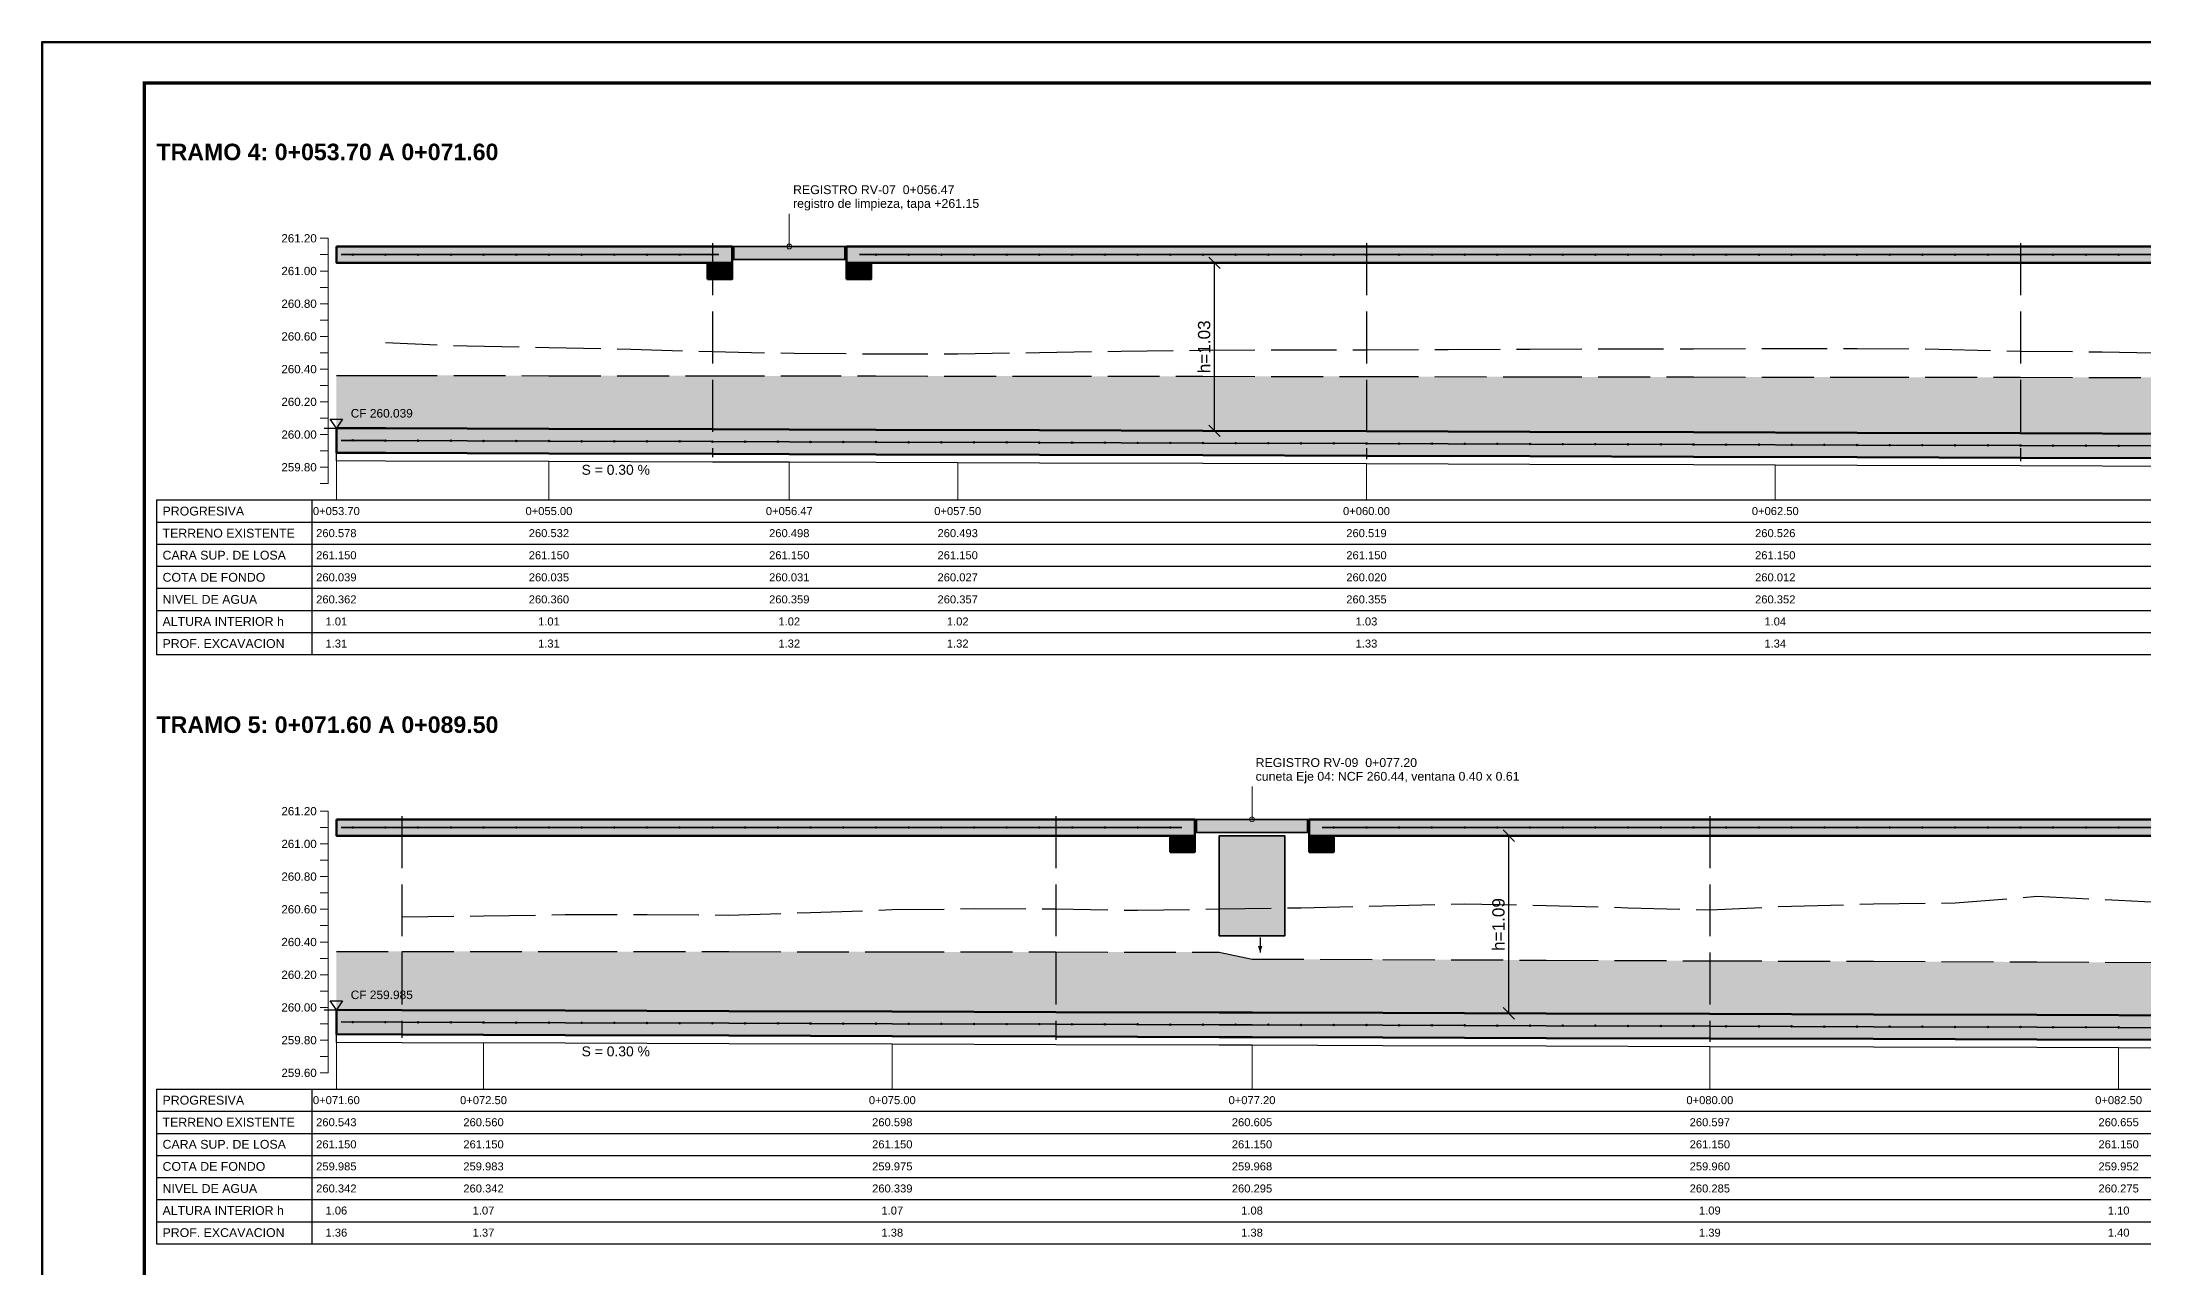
# Model space of a CAD drawing. Header units: metres. Extents: x 349122 to 349453, y 9281252 to 9281971.
# Drawn here: x 349432 to 349444.85, y 9281859.14 to 9281866.64 of the extents above; entities that cross this region are included whole.
import ezdxf
from ezdxf.enums import TextEntityAlignment as Align

# ---------------------------------------------------------------- set-up
doc = ezdxf.new("R2010")
doc.units = ezdxf.units.M
doc.header["$LTSCALE"] = 0.25
doc.linetypes.add('DASHED', pattern=[1.524, 1.27, -0.254])
for name, color, linetype, lineweight in [('ACERO-LONG', 5, 'CONTINUOUS', 35), ('AGUA', 150, 'DASHED', 25), ('CONCRETO', 250, 'CONTINUOUS', 50), ('COTAS', 94, 'CONTINUOUS', 18), ('CUNETA', 3, 'CONTINUOUS', 35), ('GRILLA', 9, 'CONTINUOUS', 13), ('LLAMADAS', 30, 'CONTINUOUS', 18), ('MARCO', 7, 'CONTINUOUS', 50), ('MARCO-METALICO', 32, 'CONTINUOUS', 40), ('REGISTRO', 32, 'CONTINUOUS', 35), ('TERRENO', 7, 'CONTINUOUS', 30), ('TITULOS', 160, 'CONTINUOUS', 35)]:
    doc.layers.add(name, color=color, linetype=linetype, lineweight=lineweight)
for name, color, linetype in [('ACERO-PUNTOS', 5, 'CONTINUOUS'), ('FLUJO', 150, 'CONTINUOUS'), ('GUITARRA', 8, 'CONTINUOUS'), ('JUNTAS', 8, 'DASHED'), ('NIVELES', 7, 'CONTINUOUS'), ('SOLADO', 8, 'CONTINUOUS'), ('TERRENO-EXISTENTE', 8, 'DASHED'), ('TEXTOS', 7, 'CONTINUOUS')]:
    doc.layers.add(name, color=color, linetype=linetype)
for name, color, linetype, true_color in [('AGUA-RELLENO', 150, 'CONTINUOUS', 0xcde4f6), ('CONCRETO-ACHURADO', 8, 'CONTINUOUS', 0xe2e2e2), ('ISO-CUNETA', 94, 'CONTINUOUS', 0xa8d6a8), ('ISO-TAPA', 255, 'CONTINUOUS', 0xf8f4e6)]:
    doc.layers.add(name, color=color, linetype=linetype, true_color=true_color)
doc.styles.get("Standard").update_dxf_attribs({"font": 'arial.ttf'})
doc.styles.add('TITULOS', font='arialbd.ttf')
doc.dimstyles.new('COT-25', dxfattribs={"dimscale": 0.025, "dimtxt": 3, "dimasz": 2.2, "dimexe": 1.6, "dimexo": 1.2, "dimgap": 1, "dimtad": 1, "dimzin": 0, "dimdsep": 46, "dimtxsty": 'Standard', "dimtsz": 1.4, "dimcen": 2.5, "dimclrd": 256, "dimclre": 256, "dimclrt": 7, "dimazin": 3, "dimtfac": 1, "dimtmove": 0, "dimatfit": 3})

# ---------------------------------------------------------------- blocks, each defined once
blk = doc.blocks.new('ACERO-38')
at = {"layer": 'ACERO-PUNTOS'}
h = blk.add_hatch(color=5, dxfattribs=at)
h.dxf.hatch_style = 1
h.paths.add_polyline_path([(-0.00475, 0, 1), (0.00475, 0, 1)])
at = {"layer": 'ACERO-PUNTOS', "color": 5}
blk.add_circle((0, 0), 0.00475, dxfattribs=at)
blk = doc.blocks.new('SIMB-NIVEL')
at = {"layer": 'NIVELES'}
blk.add_line((-3, 0), (3, 0), dxfattribs=at)
blk.add_lwpolyline([(0, 0), (-1.5, 2.2), (1.5, 2.2)], close=True, dxfattribs=at)

msp = doc.modelspace()

# ---------------------------------------------------------------- hatches: boundary and pattern name
at = {"layer": 'AGUA-RELLENO', "true_color": 0xcde4f6}
h = msp.add_hatch(color=7, dxfattribs=at)
h.dxf.hatch_style = 1
h.paths.add_polyline_path([(349433.8, 9281864.602), (349434.1, 9281864.602), (349435.1, 9281864.6), (349436.1, 9281864.599), (349436.57, 9281864.599), (349437.1, 9281864.598), (349438.1, 9281864.597), (349439.1, 9281864.596), (349440.1, 9281864.595), (349441.1, 9281864.593), (349442.1, 9281864.592), (349443.1, 9281864.591), (349444.1, 9281864.59), (349445.1, 9281864.589), (349446.1, 9281864.588), (349446.94, 9281864.587), (349447.1, 9281864.587), (349448.1, 9281864.586), (349449.1, 9281864.585), (349450.1, 9281864.584), (349451.1, 9281864.583), (349451.7, 9281864.582), (349451.7, 9281864.225), (349451.1, 9281864.227), (349450.1, 9281864.23), (349449.1, 9281864.233), (349448.1, 9281864.236), (349447.1, 9281864.239), (349446.94, 9281864.239), (349446.1, 9281864.242), (349445.1, 9281864.245), (349444.1, 9281864.248), (349443.1, 9281864.251), (349442.1, 9281864.254), (349441.1, 9281864.257), (349440.1, 9281864.26), (349439.1, 9281864.263), (349438.1, 9281864.266), (349437.1, 9281864.269), (349436.57, 9281864.271), (349436.1, 9281864.272), (349435.1, 9281864.275), (349434.1, 9281864.278), (349433.8, 9281864.279)])
h = msp.add_hatch(color=7, dxfattribs=at)
h.dxf.hatch_style = 1
h.paths.add_polyline_path([(349433.8, 9281861.08), (349434.2, 9281861.08), (349435.2, 9281861.079), (349436.2, 9281861.078), (349437.2, 9281861.077), (349438.2, 9281861.076), (349439.2, 9281861.075), (349439.4, 9281861.033), (349440.2, 9281861.03), (349441.2, 9281861.026), (349442.2, 9281861.022), (349443.2, 9281861.019), (349444.2, 9281861.015), (349445.2, 9281861.011), (349446.2, 9281861.007), (349447.2, 9281861.003), (349448.2, 9281860.999), (349449.2, 9281860.995), (349450.2, 9281860.99), (349451.2, 9281860.986), (349451.25, 9281860.986), (349451.7, 9281860.984), (349451.7, 9281860.669), (349451.25, 9281860.67), (349451.2, 9281860.67), (349450.2, 9281860.673), (349449.2, 9281860.676), (349448.2, 9281860.679), (349447.2, 9281860.682), (349446.2, 9281860.685), (349445.2, 9281860.688), (349444.2, 9281860.691), (349443.2, 9281860.694), (349442.2, 9281860.697), (349441.2, 9281860.7), (349440.2, 9281860.703), (349439.4, 9281860.706), (349439.2, 9281860.706), (349438.2, 9281860.709), (349437.2, 9281860.712), (349436.2, 9281860.715), (349435.2, 9281860.718), (349434.2, 9281860.721), (349433.8, 9281860.723)])
at = {"layer": 'CONCRETO-ACHURADO', "true_color": 0xe2e2e2}
h = msp.add_hatch(color=7, dxfattribs=at)
h.dxf.hatch_style = 1
h.paths.add_polyline_path([(349433.8, 9281865.39), (349436.22, 9281865.39), (349436.22, 9281865.29), (349433.8, 9281865.29)])
h = msp.add_hatch(color=7, dxfattribs=at)
h.dxf.hatch_style = 1
h.paths.add_polyline_path([(349436.92, 9281865.39), (349446.59, 9281865.39), (349446.59, 9281865.29), (349436.92, 9281865.29)])
h = msp.add_hatch(color=7, dxfattribs=at)
h.dxf.hatch_style = 1
h.paths.add_polyline_path([(349436.07, 9281865.19), (349436.22, 9281865.19), (349436.22, 9281865.29), (349436.07, 9281865.29)])
h = msp.add_hatch(color=7, dxfattribs=at)
h.dxf.hatch_style = 1
h.paths.add_polyline_path([(349436.92, 9281865.19), (349437.07, 9281865.19), (349437.07, 9281865.29), (349436.92, 9281865.29)])
h = msp.add_hatch(color=7, dxfattribs=at)
h.dxf.hatch_style = 1
h.paths.add_polyline_path([(349433.8, 9281864.279), (349434.1, 9281864.278), (349435.1, 9281864.275), (349436.1, 9281864.272), (349436.57, 9281864.271), (349437.1, 9281864.269), (349438.1, 9281864.266), (349439.1, 9281864.263), (349440.1, 9281864.26), (349441.1, 9281864.257), (349442.1, 9281864.254), (349443.1, 9281864.251), (349444.1, 9281864.248), (349445.1, 9281864.245), (349446.1, 9281864.242), (349446.94, 9281864.239), (349447.1, 9281864.239), (349448.1, 9281864.236), (349449.1, 9281864.233), (349450.1, 9281864.23), (349451.1, 9281864.227), (349451.7, 9281864.225), (349451.7, 9281864.075), (349451.1, 9281864.077), (349450.1, 9281864.08), (349449.1, 9281864.083), (349448.1, 9281864.086), (349447.1, 9281864.089), (349446.94, 9281864.089), (349446.1, 9281864.092), (349445.1, 9281864.095), (349444.1, 9281864.098), (349443.1, 9281864.101), (349442.1, 9281864.104), (349441.1, 9281864.107), (349440.1, 9281864.11), (349439.1, 9281864.113), (349438.1, 9281864.116), (349437.1, 9281864.119), (349436.57, 9281864.121), (349436.1, 9281864.122), (349435.1, 9281864.125), (349434.1, 9281864.128), (349433.8, 9281864.129)])
h = msp.add_hatch(color=7, dxfattribs=at)
h.dxf.hatch_style = 1
h.paths.add_polyline_path([(349433.8, 9281861.887), (349439.05, 9281861.887), (349439.05, 9281861.787), (349433.8, 9281861.787)])
h = msp.add_hatch(color=7, dxfattribs=at)
h.dxf.hatch_style = 1
h.paths.add_polyline_path([(349439.75, 9281861.887), (349450.9, 9281861.887), (349450.9, 9281861.787), (349439.75, 9281861.787)])
h = msp.add_hatch(color=7, dxfattribs=at)
h.dxf.hatch_style = 1
h.paths.add_polyline_path([(349438.9, 9281861.687), (349439.05, 9281861.687), (349439.05, 9281861.787), (349438.9, 9281861.787)])
h = msp.add_hatch(color=7, dxfattribs=at)
h.dxf.hatch_style = 1
h.paths.add_polyline_path([(349439.75, 9281861.687), (349439.9, 9281861.687), (349439.9, 9281861.787), (349439.75, 9281861.787)])
h = msp.add_hatch(color=7, dxfattribs=at)
h.dxf.hatch_style = 1
h.paths.add_polyline_path([(349433.8, 9281860.723), (349434.2, 9281860.721), (349435.2, 9281860.718), (349436.2, 9281860.715), (349437.2, 9281860.712), (349438.2, 9281860.709), (349439.2, 9281860.706), (349439.4, 9281860.706), (349440.2, 9281860.703), (349441.2, 9281860.7), (349442.2, 9281860.697), (349443.2, 9281860.694), (349444.2, 9281860.691), (349445.2, 9281860.688), (349446.2, 9281860.685), (349447.2, 9281860.682), (349448.2, 9281860.679), (349449.2, 9281860.676), (349450.2, 9281860.673), (349451.2, 9281860.67), (349451.25, 9281860.67), (349451.7, 9281860.669), (349451.7, 9281860.519), (349451.25, 9281860.52), (349451.2, 9281860.52), (349450.2, 9281860.523), (349449.2, 9281860.526), (349448.2, 9281860.529), (349447.2, 9281860.532), (349446.2, 9281860.535), (349445.2, 9281860.538), (349444.2, 9281860.541), (349443.2, 9281860.544), (349442.2, 9281860.547), (349441.2, 9281860.55), (349440.2, 9281860.553), (349439.4, 9281860.556), (349439.2, 9281860.556), (349438.2, 9281860.559), (349437.2, 9281860.562), (349436.2, 9281860.565), (349435.2, 9281860.568), (349434.2, 9281860.571), (349433.8, 9281860.573)])
at = {"layer": 'ISO-CUNETA', "true_color": 0xa8d6a8}
h = msp.add_hatch(color=7, dxfattribs=at)
h.dxf.hatch_style = 1
h.paths.add_polyline_path([(349439.2, 9281861.174), (349439.6, 9281861.174), (349439.6, 9281861.787), (349439.2, 9281861.787)])
at = {"layer": 'ISO-TAPA', "true_color": 0xf8f4e6}
h = msp.add_hatch(color=7, dxfattribs=at)
h.dxf.hatch_style = 1
h.paths.add_polyline_path([(349436.23, 9281865.39), (349436.91, 9281865.39), (349436.91, 9281865.31), (349436.23, 9281865.31)])
h = msp.add_hatch(color=7, dxfattribs=at)
h.dxf.hatch_style = 1
h.paths.add_polyline_path([(349439.06, 9281861.887), (349439.74, 9281861.887), (349439.74, 9281861.807), (349439.06, 9281861.807)])

# ---------------------------------------------------------------- linework, layer by layer
at = {"layer": 'ACERO-LONG'}
for p, q in [((349433.83, 9281865.34), (349436.14, 9281865.34)), ((349437, 9281865.34), (349446.51, 9281865.34)), ((349433.83, 9281861.837), (349438.97, 9281861.837)), ((349439.83, 9281861.837), (349450.82, 9281861.837))]:
    msp.add_line(p, q, dxfattribs=at)
for points in [[(349433.83, 9281864.204), (349434.1, 9281864.203), (349435.1, 9281864.2), (349436.1, 9281864.197), (349436.57, 9281864.196), (349437.1, 9281864.194), (349438.1, 9281864.191), (349439.1, 9281864.188), (349440.1, 9281864.185), (349441.1, 9281864.182), (349442.1, 9281864.179), (349443.1, 9281864.176), (349444.1, 9281864.173), (349445.1, 9281864.17), (349446.1, 9281864.167), (349446.94, 9281864.164), (349447.1, 9281864.164), (349448.1, 9281864.161), (349449.1, 9281864.158), (349450.1, 9281864.155), (349451.1, 9281864.152), (349451.67, 9281864.15)], [(349433.83, 9281860.648), (349434.2, 9281860.646), (349435.2, 9281860.643), (349436.2, 9281860.64), (349437.2, 9281860.637), (349438.2, 9281860.634), (349439.2, 9281860.631), (349439.4, 9281860.631), (349440.2, 9281860.628), (349441.2, 9281860.625), (349442.2, 9281860.622), (349443.2, 9281860.619), (349444.2, 9281860.616), (349445.2, 9281860.613), (349446.2, 9281860.61), (349447.2, 9281860.607), (349448.2, 9281860.604), (349449.2, 9281860.601), (349450.2, 9281860.598), (349451.2, 9281860.595), (349451.25, 9281860.595), (349451.67, 9281860.594)]]:
    msp.add_lwpolyline(points, dxfattribs=at)
at = {"layer": 'AGUA'}
for points in [[(349433.8, 9281864.602), (349434.1, 9281864.602), (349435.1, 9281864.6), (349436.1, 9281864.599), (349436.57, 9281864.599), (349437.1, 9281864.598), (349438.1, 9281864.597), (349439.1, 9281864.596), (349440.1, 9281864.595), (349441.1, 9281864.593), (349442.1, 9281864.592), (349443.1, 9281864.591), (349444.1, 9281864.59), (349445.1, 9281864.589), (349446.1, 9281864.588), (349446.94, 9281864.587), (349447.1, 9281864.587), (349448.1, 9281864.586), (349449.1, 9281864.585), (349450.1, 9281864.584), (349451.1, 9281864.583), (349451.7, 9281864.582)], [(349433.8, 9281861.08), (349434.2, 9281861.08), (349435.2, 9281861.079), (349436.2, 9281861.078), (349437.2, 9281861.077), (349438.2, 9281861.076), (349439.2, 9281861.075), (349439.4, 9281861.033), (349440.2, 9281861.03), (349441.2, 9281861.026), (349442.2, 9281861.022), (349443.2, 9281861.019), (349444.2, 9281861.015), (349445.2, 9281861.011), (349446.2, 9281861.007), (349447.2, 9281861.003), (349448.2, 9281860.999), (349449.2, 9281860.995), (349450.2, 9281860.99), (349451.2, 9281860.986), (349451.25, 9281860.986), (349451.7, 9281860.984)]]:
    msp.add_lwpolyline(points, dxfattribs=at)
at = {"layer": 'CONCRETO'}
for points in [[(349433.8, 9281865.39), (349436.22, 9281865.39), (349436.22, 9281865.29), (349433.8, 9281865.29)], [(349436.92, 9281865.39), (349446.59, 9281865.39), (349446.59, 9281865.29), (349436.92, 9281865.29)], [(349436.07, 9281865.19), (349436.22, 9281865.19), (349436.22, 9281865.29), (349436.07, 9281865.29)], [(349436.92, 9281865.19), (349437.07, 9281865.19), (349437.07, 9281865.29), (349436.92, 9281865.29)], [(349433.8, 9281861.887), (349439.05, 9281861.887), (349439.05, 9281861.787), (349433.8, 9281861.787)], [(349439.75, 9281861.887), (349450.9, 9281861.887), (349450.9, 9281861.787), (349439.75, 9281861.787)], [(349438.9, 9281861.687), (349439.05, 9281861.687), (349439.05, 9281861.787), (349438.9, 9281861.787)], [(349439.75, 9281861.687), (349439.9, 9281861.687), (349439.9, 9281861.787), (349439.75, 9281861.787)]]:
    msp.add_lwpolyline(points, close=True, dxfattribs=at)
for points in [[(349445.1, 9281864.095), (349444.1, 9281864.098), (349443.1, 9281864.101), (349442.1, 9281864.104), (349441.1, 9281864.107), (349440.1, 9281864.11), (349439.1, 9281864.113), (349438.1, 9281864.116), (349437.1, 9281864.119), (349436.57, 9281864.121), (349436.1, 9281864.122), (349435.1, 9281864.125), (349434.1, 9281864.128), (349433.8, 9281864.129), (349433.8, 9281864.279), (349434.1, 9281864.278), (349435.1, 9281864.275), (349436.1, 9281864.272), (349436.57, 9281864.271), (349437.1, 9281864.269), (349438.1, 9281864.266), (349439.1, 9281864.263), (349440.1, 9281864.26), (349441.1, 9281864.257), (349442.1, 9281864.254), (349443.1, 9281864.251), (349444.1, 9281864.248), (349445.1, 9281864.245)], [(349445.2, 9281860.538), (349444.2, 9281860.541), (349443.2, 9281860.544), (349442.2, 9281860.547), (349441.2, 9281860.55), (349440.2, 9281860.553), (349439.4, 9281860.556), (349439.2, 9281860.556), (349438.2, 9281860.559), (349437.2, 9281860.562), (349436.2, 9281860.565), (349435.2, 9281860.568), (349434.2, 9281860.571), (349433.8, 9281860.573), (349433.8, 9281860.723), (349434.2, 9281860.721), (349435.2, 9281860.718), (349436.2, 9281860.715), (349437.2, 9281860.712), (349438.2, 9281860.709), (349439.2, 9281860.706), (349439.4, 9281860.706), (349440.2, 9281860.703), (349441.2, 9281860.7), (349442.2, 9281860.697), (349443.2, 9281860.694), (349444.2, 9281860.691), (349445.2, 9281860.688)]]:
    msp.add_lwpolyline(points, dxfattribs=at)
at = {"layer": 'CUNETA'}
msp.add_lwpolyline([(349439.2, 9281861.174), (349439.6, 9281861.174), (349439.6, 9281861.787), (349439.2, 9281861.787)], close=True, dxfattribs=at)
at = {"layer": 'FLUJO'}
msp.add_line((349439.45, 9281861.164), (349439.45, 9281861.073), dxfattribs=at)
msp.add_solid([(349439.45, 9281861.073), (349439.464, 9281861.113), (349439.436, 9281861.113)], dxfattribs=at)
at = {"layer": 'GRILLA'}
for p, q in [((349433.7, 9281865.44), (349433.75, 9281865.44)), ((349433.7, 9281865.34), (349433.75, 9281865.34)), ((349433.75, 9281863.94), (349433.75, 9281865.44)), ((349433.7, 9281865.24), (349433.75, 9281865.24)), ((349433.7, 9281865.14), (349433.75, 9281865.14)), ((349433.7, 9281865.04), (349433.75, 9281865.04)), ((349433.7, 9281864.94), (349433.75, 9281864.94)), ((349433.7, 9281864.84), (349433.75, 9281864.84)), ((349433.7, 9281864.74), (349433.75, 9281864.74)), ((349433.7, 9281864.64), (349433.75, 9281864.64)), ((349433.7, 9281864.54), (349433.75, 9281864.54)), ((349433.7, 9281864.44), (349433.75, 9281864.44)), ((349433.7, 9281864.34), (349433.75, 9281864.34)), ((349433.7, 9281864.24), (349433.75, 9281864.24)), ((349433.7, 9281864.14), (349433.75, 9281864.14)), ((349433.8, 9281863.84), (349433.8, 9281864.079)), ((349435.1, 9281863.84), (349435.1, 9281864.075)), ((349436.57, 9281863.84), (349436.57, 9281864.071)), ((349437.6, 9281863.84), (349437.6, 9281864.067)), ((349440.1, 9281863.84), (349440.1, 9281864.06)), ((349442.6, 9281863.84), (349442.6, 9281864.053)), ((349433.7, 9281864.04), (349433.75, 9281864.04)), ((349433.7, 9281863.94), (349433.75, 9281863.94)), ((349433.7, 9281861.937), (349433.75, 9281861.937)), ((349433.75, 9281860.337), (349433.75, 9281861.937)), ((349433.7, 9281861.837), (349433.75, 9281861.837)), ((349433.7, 9281861.737), (349433.75, 9281861.737)), ((349433.7, 9281861.637), (349433.75, 9281861.637)), ((349433.7, 9281861.537), (349433.75, 9281861.537)), ((349433.7, 9281861.437), (349433.75, 9281861.437)), ((349433.7, 9281861.337), (349433.75, 9281861.337)), ((349433.7, 9281861.237), (349433.75, 9281861.237)), ((349433.7, 9281861.137), (349433.75, 9281861.137)), ((349433.7, 9281861.037), (349433.75, 9281861.037)), ((349433.7, 9281860.937), (349433.75, 9281860.937)), ((349433.7, 9281860.837), (349433.75, 9281860.837)), ((349433.7, 9281860.737), (349433.75, 9281860.737)), ((349433.7, 9281860.637), (349433.75, 9281860.637)), ((349433.7, 9281860.537), (349433.75, 9281860.537)), ((349433.8, 9281860.237), (349433.8, 9281860.523)), ((349434.7, 9281860.237), (349434.7, 9281860.52)), ((349437.2, 9281860.237), (349437.2, 9281860.512)), ((349439.4, 9281860.237), (349439.4, 9281860.506)), ((349442.2, 9281860.237), (349442.2, 9281860.497)), ((349444.7, 9281860.237), (349444.7, 9281860.49)), ((349433.7, 9281860.437), (349433.75, 9281860.437)), ((349433.7, 9281860.337), (349433.75, 9281860.337))]:
    msp.add_line(p, q, dxfattribs=at)
at = {"layer": 'GUITARRA'}
for p, q in [((349432.7, 9281863.84), (349451.7, 9281863.84)), ((349432.7, 9281863.84), (349432.7, 9281862.895)), ((349433.65, 9281863.84), (349433.65, 9281862.895)), ((349432.7, 9281863.705), (349451.7, 9281863.705)), ((349432.7, 9281863.57), (349451.7, 9281863.57)), ((349432.7, 9281863.435), (349451.7, 9281863.435)), ((349432.7, 9281863.3), (349451.7, 9281863.3)), ((349432.7, 9281863.165), (349451.7, 9281863.165)), ((349432.7, 9281863.03), (349451.7, 9281863.03)), ((349432.7, 9281862.895), (349451.7, 9281862.895)), ((349432.7, 9281860.237), (349451.7, 9281860.237)), ((349432.7, 9281860.237), (349432.7, 9281859.292)), ((349433.65, 9281860.237), (349433.65, 9281859.292)), ((349432.7, 9281860.102), (349451.7, 9281860.102)), ((349432.7, 9281859.967), (349451.7, 9281859.967)), ((349432.7, 9281859.832), (349451.7, 9281859.832)), ((349432.7, 9281859.697), (349451.7, 9281859.697)), ((349432.7, 9281859.562), (349451.7, 9281859.562)), ((349432.7, 9281859.427), (349451.7, 9281859.427)), ((349432.7, 9281859.292), (349451.7, 9281859.292))]:
    msp.add_line(p, q, dxfattribs=at)
at = {"layer": 'JUNTAS'}
for p, q in [((349436.1, 9281865.41), (349436.1, 9281864.102)), ((349440.1, 9281865.41), (349440.1, 9281864.09)), ((349444.1, 9281865.41), (349444.1, 9281864.078)), ((349434.2, 9281861.907), (349434.2, 9281860.551)), ((349438.2, 9281861.907), (349438.2, 9281860.539)), ((349442.2, 9281861.907), (349442.2, 9281860.527))]:
    msp.add_line(p, q, dxfattribs=at)
at = {"layer": 'LLAMADAS'}
for p, q in [((349436.57, 9281865.39), (349436.57, 9281865.59)), ((349439.4, 9281861.887), (349439.4, 9281862.087))]:
    msp.add_line(p, q, dxfattribs=at)
for centre in [(349436.57, 9281865.39), (349439.4, 9281861.887)]:
    msp.add_circle(centre, 0.015, dxfattribs=at)
at = {"layer": 'MARCO'}
msp.add_lwpolyline([(349432, 9281851.79), (349453.025, 9281851.79), (349453.025, 9281866.64), (349432, 9281866.64)], close=True, dxfattribs=at)
at = {"layer": 'MARCO', "const_width": 0.02}
msp.add_lwpolyline([(349432.625, 9281852.04), (349452.775, 9281852.04), (349452.775, 9281866.39), (349432.625, 9281866.39)], close=True, dxfattribs=at)
at = {"layer": 'MARCO-METALICO'}
for p, q in [((349436.22, 9281865.29), (349436.22, 9281865.39)), ((349436.92, 9281865.29), (349436.92, 9281865.39)), ((349439.05, 9281861.787), (349439.05, 9281861.887)), ((349439.75, 9281861.787), (349439.75, 9281861.887))]:
    msp.add_line(p, q, dxfattribs=at)
at = {"layer": 'REGISTRO'}
for points in [[(349436.23, 9281865.39), (349436.91, 9281865.39), (349436.91, 9281865.31), (349436.23, 9281865.31)], [(349439.06, 9281861.887), (349439.74, 9281861.887), (349439.74, 9281861.807), (349439.06, 9281861.807)]]:
    msp.add_lwpolyline(points, close=True, dxfattribs=at)
at = {"layer": 'SOLADO'}
for points in [[(349445.1, 9281864.045), (349444.1, 9281864.048), (349443.1, 9281864.051), (349442.1, 9281864.054), (349441.1, 9281864.057), (349440.1, 9281864.06), (349439.1, 9281864.063), (349438.1, 9281864.066), (349437.1, 9281864.069), (349436.57, 9281864.071), (349436.1, 9281864.072), (349435.1, 9281864.075), (349434.1, 9281864.078), (349433.8, 9281864.079), (349433.8, 9281864.129), (349434.1, 9281864.128), (349435.1, 9281864.125), (349436.1, 9281864.122), (349436.57, 9281864.121), (349437.1, 9281864.119), (349438.1, 9281864.116), (349439.1, 9281864.113), (349440.1, 9281864.11), (349441.1, 9281864.107), (349442.1, 9281864.104), (349443.1, 9281864.101), (349444.1, 9281864.098), (349445.1, 9281864.095)], [(349445.2, 9281860.488), (349444.2, 9281860.491), (349443.2, 9281860.494), (349442.2, 9281860.497), (349441.2, 9281860.5), (349440.2, 9281860.503), (349439.4, 9281860.506), (349439.2, 9281860.506), (349438.2, 9281860.509), (349437.2, 9281860.512), (349436.2, 9281860.515), (349435.2, 9281860.518), (349434.2, 9281860.521), (349433.8, 9281860.523), (349433.8, 9281860.573), (349434.2, 9281860.571), (349435.2, 9281860.568), (349436.2, 9281860.565), (349437.2, 9281860.562), (349438.2, 9281860.559), (349439.2, 9281860.556), (349439.4, 9281860.556), (349440.2, 9281860.553), (349441.2, 9281860.55), (349442.2, 9281860.547), (349443.2, 9281860.544), (349444.2, 9281860.541), (349445.2, 9281860.538)]]:
    msp.add_lwpolyline(points, dxfattribs=at)
at = {"layer": 'TERRENO', "const_width": 0.00875}
for points in [[(349433.8, 9281865.39), (349451.7, 9281865.39)], [(349433.8, 9281861.887), (349451.7, 9281861.887)]]:
    msp.add_lwpolyline(points, dxfattribs=at)
at = {"layer": 'TERRENO-EXISTENTE'}
for points in [[(349434.1, 9281864.802), (349434.6, 9281864.782), (349435.1, 9281864.772), (349435.6, 9281864.763), (349436.1, 9281864.747), (349436.6, 9281864.737), (349437.1, 9281864.734), (349437.6, 9281864.733), (349438.1, 9281864.742), (349438.6, 9281864.75), (349439.1, 9281864.755), (349439.6, 9281864.759), (349440.1, 9281864.759), (349440.6, 9281864.76), (349441.1, 9281864.763), (349441.6, 9281864.764), (349442.1, 9281864.765), (349442.6, 9281864.766), (349443.1, 9281864.767), (349443.6, 9281864.763), (349444.1, 9281864.75), (349444.6, 9281864.745), (349445.1, 9281864.736)], [(349434.2, 9281861.29), (349434.7, 9281861.297), (349435.2, 9281861.305), (349435.7, 9281861.306), (349436.2, 9281861.302), (349436.7, 9281861.317), (349437.2, 9281861.335), (349437.7, 9281861.341), (349438.2, 9281861.339), (349438.7, 9281861.331), (349439.2, 9281861.34), (349439.7, 9281861.346), (349440.2, 9281861.358), (349440.7, 9281861.37), (349441.2, 9281861.36), (349441.7, 9281861.347), (349442.2, 9281861.334), (349442.7, 9281861.357), (349443.2, 9281861.37), (349443.7, 9281861.376), (349444.2, 9281861.417), (349444.7, 9281861.392), (349445.2, 9281861.367)]]:
    msp.add_lwpolyline(points, dxfattribs=at)

# ---------------------------------------------------------------- block references
for p in [(349433.9, 9281865.34), (349434.1, 9281865.34), (349434.3, 9281865.34), (349434.5, 9281865.34), (349434.7, 9281865.34), (349434.9, 9281865.34), (349435.1, 9281865.34), (349435.3, 9281865.34), (349435.5, 9281865.34), (349435.7, 9281865.34), (349435.9, 9281865.34), (349436.1, 9281865.34), (349437.1, 9281865.34), (349437.3, 9281865.34), (349437.5, 9281865.34), (349437.7, 9281865.34), (349437.9, 9281865.34), (349438.1, 9281865.34), (349438.3, 9281865.34), (349438.5, 9281865.34), (349438.7, 9281865.34), (349438.9, 9281865.34), (349439.1, 9281865.34), (349439.3, 9281865.34), (349439.5, 9281865.34), (349439.7, 9281865.34), (349439.9, 9281865.34), (349440.1, 9281865.34), (349440.3, 9281865.34), (349440.5, 9281865.34), (349440.7, 9281865.34), (349440.9, 9281865.34), (349441.1, 9281865.34), (349441.3, 9281865.34), (349441.5, 9281865.34), (349441.7, 9281865.34), (349441.9, 9281865.34), (349442.1, 9281865.34), (349442.3, 9281865.34), (349442.5, 9281865.34), (349442.7, 9281865.34), (349442.9, 9281865.34), (349443.1, 9281865.34), (349443.3, 9281865.34), (349443.5, 9281865.34), (349443.7, 9281865.34), (349443.9, 9281865.34), (349444.1, 9281865.34), (349444.3, 9281865.34), (349444.5, 9281865.34), (349444.7, 9281865.34), (349433.9, 9281864.204), (349434.1, 9281864.203), (349434.3, 9281864.202), (349434.5, 9281864.202), (349434.7, 9281864.201), (349434.9, 9281864.201), (349435.1, 9281864.2), (349435.3, 9281864.199), (349435.5, 9281864.199), (349435.7, 9281864.198), (349435.9, 9281864.198), (349436.1, 9281864.197), (349436.3, 9281864.196), (349436.5, 9281864.196), (349436.7, 9281864.195), (349436.9, 9281864.195), (349437.1, 9281864.194), (349437.3, 9281864.193), (349437.5, 9281864.193), (349437.7, 9281864.192), (349437.9, 9281864.192), (349438.1, 9281864.191), (349438.3, 9281864.19), (349438.5, 9281864.19), (349438.7, 9281864.189), (349438.9, 9281864.189), (349439.1, 9281864.188), (349439.3, 9281864.187), (349439.5, 9281864.187), (349439.7, 9281864.186), (349439.9, 9281864.186), (349440.1, 9281864.185), (349440.3, 9281864.184), (349440.5, 9281864.184), (349440.7, 9281864.183), (349440.9, 9281864.183), (349441.1, 9281864.182), (349441.3, 9281864.181), (349441.5, 9281864.181), (349441.7, 9281864.18), (349441.9, 9281864.18), (349442.1, 9281864.179), (349442.3, 9281864.178), (349442.5, 9281864.178), (349442.7, 9281864.177), (349442.9, 9281864.177), (349443.1, 9281864.176), (349443.3, 9281864.175), (349443.5, 9281864.175), (349443.7, 9281864.174), (349443.9, 9281864.174), (349444.1, 9281864.173), (349444.3, 9281864.172), (349444.5, 9281864.172), (349444.7, 9281864.171), (349433.9, 9281861.837), (349434.1, 9281861.837), (349434.3, 9281861.837), (349434.5, 9281861.837), (349434.7, 9281861.837), (349434.9, 9281861.837), (349435.1, 9281861.837), (349435.3, 9281861.837), (349435.5, 9281861.837), (349435.7, 9281861.837), (349435.9, 9281861.837), (349436.1, 9281861.837), (349436.3, 9281861.837), (349436.5, 9281861.837), (349436.7, 9281861.837), (349436.9, 9281861.837), (349437.1, 9281861.837), (349437.3, 9281861.837), (349437.5, 9281861.837), (349437.7, 9281861.837), (349437.9, 9281861.837), (349438.1, 9281861.837), (349438.3, 9281861.837), (349438.5, 9281861.837), (349438.7, 9281861.837), (349438.9, 9281861.837), (349439.9, 9281861.837), (349440.1, 9281861.837), (349440.3, 9281861.837), (349440.5, 9281861.837), (349440.7, 9281861.837), (349440.9, 9281861.837), (349441.1, 9281861.837), (349441.3, 9281861.837), (349441.5, 9281861.837), (349441.7, 9281861.837), (349441.9, 9281861.837), (349442.1, 9281861.837), (349442.3, 9281861.837), (349442.5, 9281861.837), (349442.7, 9281861.837), (349442.9, 9281861.837), (349443.1, 9281861.837), (349443.3, 9281861.837), (349443.5, 9281861.837), (349443.7, 9281861.837), (349443.9, 9281861.837), (349444.1, 9281861.837), (349444.3, 9281861.837), (349444.5, 9281861.837), (349444.7, 9281861.837), (349433.9, 9281860.647), (349434.1, 9281860.647), (349434.3, 9281860.646), (349434.5, 9281860.646), (349434.7, 9281860.645), (349434.9, 9281860.644), (349435.1, 9281860.644), (349435.3, 9281860.643), (349435.5, 9281860.643), (349435.7, 9281860.642), (349435.9, 9281860.641), (349436.1, 9281860.641), (349436.3, 9281860.64), (349436.5, 9281860.64), (349436.7, 9281860.639), (349436.9, 9281860.638), (349437.1, 9281860.638), (349437.3, 9281860.637), (349437.5, 9281860.637), (349437.7, 9281860.636), (349437.9, 9281860.635), (349438.1, 9281860.635), (349438.3, 9281860.634), (349438.5, 9281860.634), (349438.7, 9281860.633), (349438.9, 9281860.632), (349439.1, 9281860.632), (349439.3, 9281860.631), (349439.5, 9281860.631), (349439.7, 9281860.63), (349439.9, 9281860.629), (349440.1, 9281860.629), (349440.3, 9281860.628), (349440.5, 9281860.628), (349440.7, 9281860.627), (349440.9, 9281860.626), (349441.1, 9281860.626), (349441.3, 9281860.625), (349441.5, 9281860.625), (349441.7, 9281860.624), (349441.9, 9281860.623), (349442.1, 9281860.623), (349442.3, 9281860.622), (349442.5, 9281860.622), (349442.7, 9281860.621), (349442.9, 9281860.62), (349443.1, 9281860.62), (349443.3, 9281860.619), (349443.5, 9281860.619), (349443.7, 9281860.618), (349443.9, 9281860.617), (349444.1, 9281860.617), (349444.3, 9281860.616), (349444.5, 9281860.616), (349444.7, 9281860.615)]:
    msp.add_blockref('ACERO-38', p)
at = {"layer": 'NIVELES', "xscale": 0.025, "yscale": 0.025}
for p in [(349433.8, 9281864.279), (349433.8, 9281860.723)]:
    msp.add_blockref('SIMB-NIVEL', p, dxfattribs=at)

# ---------------------------------------------------------------- texts
at = {"layer": 'NIVELES'}
for s, p in [('CF 260.039', (349433.888, 9281864.344)), ('CF 259.985', (349433.888, 9281860.788))]:
    msp.add_text(s, height=0.052, dxfattribs=at).set_placement(p)
at = {"layer": 'TEXTOS', "color": 7}
for s, p in [('REGISTRO RV-07  0+056.47', (349436.593, 9281865.694)), ('registro de limpieza, tapa +261.15', (349436.593, 9281865.61)), ('REGISTRO RV-09  0+077.20', (349439.422, 9281862.191)), ('cuneta Eje 04: NCF 260.44, ventana 0.40 x 0.61', (349439.422, 9281862.107))]:
    msp.add_text(s, height=0.054, dxfattribs=at).set_placement(p, align=Align.BOTTOM_LEFT)
at = {"layer": 'TEXTOS'}
for s, p in [('261.20', (349433.68, 9281865.44)), ('261.00', (349433.68, 9281865.24)), ('260.80', (349433.68, 9281865.04)), ('260.60', (349433.68, 9281864.84)), ('260.40', (349433.68, 9281864.64)), ('260.20', (349433.68, 9281864.44)), ('260.00', (349433.68, 9281864.24)), ('259.80', (349433.68, 9281864.04)), ('261.20', (349433.68, 9281861.937)), ('261.00', (349433.68, 9281861.737)), ('260.80', (349433.68, 9281861.537)), ('260.60', (349433.68, 9281861.337)), ('260.40', (349433.68, 9281861.137)), ('260.20', (349433.68, 9281860.937)), ('260.00', (349433.68, 9281860.737)), ('259.80', (349433.68, 9281860.537)), ('259.60', (349433.68, 9281860.337))]:
    msp.add_text(s, height=0.0506, dxfattribs=at).set_placement(p, align=Align.MIDDLE_RIGHT)
for p in [(349435.3, 9281863.994), (349435.3, 9281860.438)]:
    msp.add_text('S = 0.30 %', height=0.0608, dxfattribs=at).set_placement(p)
for s, p in [('PROGRESIVA', (349432.737, 9281863.772)), ('TERRENO EXISTENTE', (349432.737, 9281863.637)), ('CARA SUP. DE LOSA', (349432.737, 9281863.502)), ('COTA DE FONDO', (349432.737, 9281863.367)), ('NIVEL DE AGUA', (349432.737, 9281863.232)), ('ALTURA INTERIOR h', (349432.737, 9281863.097)), ('PROF. EXCAVACION', (349432.737, 9281862.962)), ('PROGRESIVA', (349432.737, 9281860.17)), ('TERRENO EXISTENTE', (349432.737, 9281860.035)), ('CARA SUP. DE LOSA', (349432.737, 9281859.9)), ('COTA DE FONDO', (349432.737, 9281859.765)), ('NIVEL DE AGUA', (349432.737, 9281859.63)), ('ALTURA INTERIOR h', (349432.737, 9281859.495)), ('PROF. EXCAVACION', (349432.737, 9281859.36))]:
    msp.add_text(s, height=0.054, dxfattribs=at).set_placement(p, align=Align.MIDDLE_LEFT)
for s, p in [('0+053.70', (349433.8, 9281863.772)), ('0+055.00', (349435.1, 9281863.772)), ('0+056.47', (349436.57, 9281863.772)), ('0+057.50', (349437.6, 9281863.772)), ('0+060.00', (349440.1, 9281863.772)), ('0+062.50', (349442.6, 9281863.772)), ('260.578', (349433.8, 9281863.637)), ('260.532', (349435.1, 9281863.637)), ('260.498', (349436.57, 9281863.637)), ('260.493', (349437.6, 9281863.637)), ('260.519', (349440.1, 9281863.637)), ('260.526', (349442.6, 9281863.637)), ('261.150', (349433.8, 9281863.502)), ('261.150', (349435.1, 9281863.502)), ('261.150', (349436.57, 9281863.502)), ('261.150', (349437.6, 9281863.502)), ('261.150', (349440.1, 9281863.502)), ('261.150', (349442.6, 9281863.502)), ('260.039', (349433.8, 9281863.367)), ('260.035', (349435.1, 9281863.367)), ('260.031', (349436.57, 9281863.367)), ('260.027', (349437.6, 9281863.367)), ('260.020', (349440.1, 9281863.367)), ('260.012', (349442.6, 9281863.367)), ('260.362', (349433.8, 9281863.232)), ('260.360', (349435.1, 9281863.232)), ('260.359', (349436.57, 9281863.232)), ('260.357', (349437.6, 9281863.232)), ('260.355', (349440.1, 9281863.232)), ('260.352', (349442.6, 9281863.232)), ('1.01', (349433.8, 9281863.097)), ('1.01', (349435.1, 9281863.097)), ('1.02', (349436.57, 9281863.097)), ('1.02', (349437.6, 9281863.097)), ('1.03', (349440.1, 9281863.097)), ('1.04', (349442.6, 9281863.097)), ('1.31', (349433.8, 9281862.962)), ('1.31', (349435.1, 9281862.962)), ('1.32', (349436.57, 9281862.962)), ('1.32', (349437.6, 9281862.962)), ('1.33', (349440.1, 9281862.962)), ('1.34', (349442.6, 9281862.962)), ('0+071.60', (349433.8, 9281860.17)), ('0+072.50', (349434.7, 9281860.17)), ('0+075.00', (349437.2, 9281860.17)), ('0+077.20', (349439.4, 9281860.17)), ('0+080.00', (349442.2, 9281860.17)), ('0+082.50', (349444.7, 9281860.17)), ('260.543', (349433.8, 9281860.035)), ('260.560', (349434.7, 9281860.035)), ('260.598', (349437.2, 9281860.035)), ('260.605', (349439.4, 9281860.035)), ('260.597', (349442.2, 9281860.035)), ('260.655', (349444.7, 9281860.035)), ('261.150', (349433.8, 9281859.9)), ('261.150', (349434.7, 9281859.9)), ('261.150', (349437.2, 9281859.9)), ('261.150', (349439.4, 9281859.9)), ('261.150', (349442.2, 9281859.9)), ('261.150', (349444.7, 9281859.9)), ('259.985', (349433.8, 9281859.765)), ('259.983', (349434.7, 9281859.765)), ('259.975', (349437.2, 9281859.765)), ('259.968', (349439.4, 9281859.765)), ('259.960', (349442.2, 9281859.765)), ('259.952', (349444.7, 9281859.765)), ('260.342', (349433.8, 9281859.63)), ('260.342', (349434.7, 9281859.63)), ('260.339', (349437.2, 9281859.63)), ('260.295', (349439.4, 9281859.63)), ('260.285', (349442.2, 9281859.63)), ('260.275', (349444.7, 9281859.63)), ('1.06', (349433.8, 9281859.495)), ('1.07', (349434.7, 9281859.495)), ('1.07', (349437.2, 9281859.495)), ('1.08', (349439.4, 9281859.495)), ('1.09', (349442.2, 9281859.495)), ('1.10', (349444.7, 9281859.495)), ('1.36', (349433.8, 9281859.36)), ('1.37', (349434.7, 9281859.36)), ('1.38', (349437.2, 9281859.36)), ('1.38', (349439.4, 9281859.36)), ('1.39', (349442.2, 9281859.36)), ('1.40', (349444.7, 9281859.36))]:
    msp.add_text(s, height=0.0489, dxfattribs=at).set_placement(p, align=Align.MIDDLE_CENTER)
at = {"layer": 'TITULOS', "style": 'TITULOS'}
for s, p in [('TRAMO 4: 0+053.70 A 0+071.60', (349432.7, 9281865.887)), ('TRAMO 5: 0+071.60 A 0+089.50', (349432.7, 9281862.385))]:
    msp.add_text(s, height=0.10125, dxfattribs=at).set_placement(p, align=Align.BOTTOM_LEFT)

# ---------------------------------------------------------------- dimensions: what is measured, and where the dimension line sits
at = {"layer": 'COTAS'}
for base, p1, p2, text in [((349439.17, 9281864.263), (349439.17, 9281864.263), (349439.17, 9281865.29), 'h=1.03'), ((349440.97, 9281860.701), (349440.97, 9281860.701), (349440.97, 9281861.787), 'h=1.09')]:
    msp.add_linear_dim(base=base, p1=p1, p2=p2, angle=90, text=text, dimstyle='COT-25', dxfattribs=at).render()

doc.saveas('drawing.dxf')
